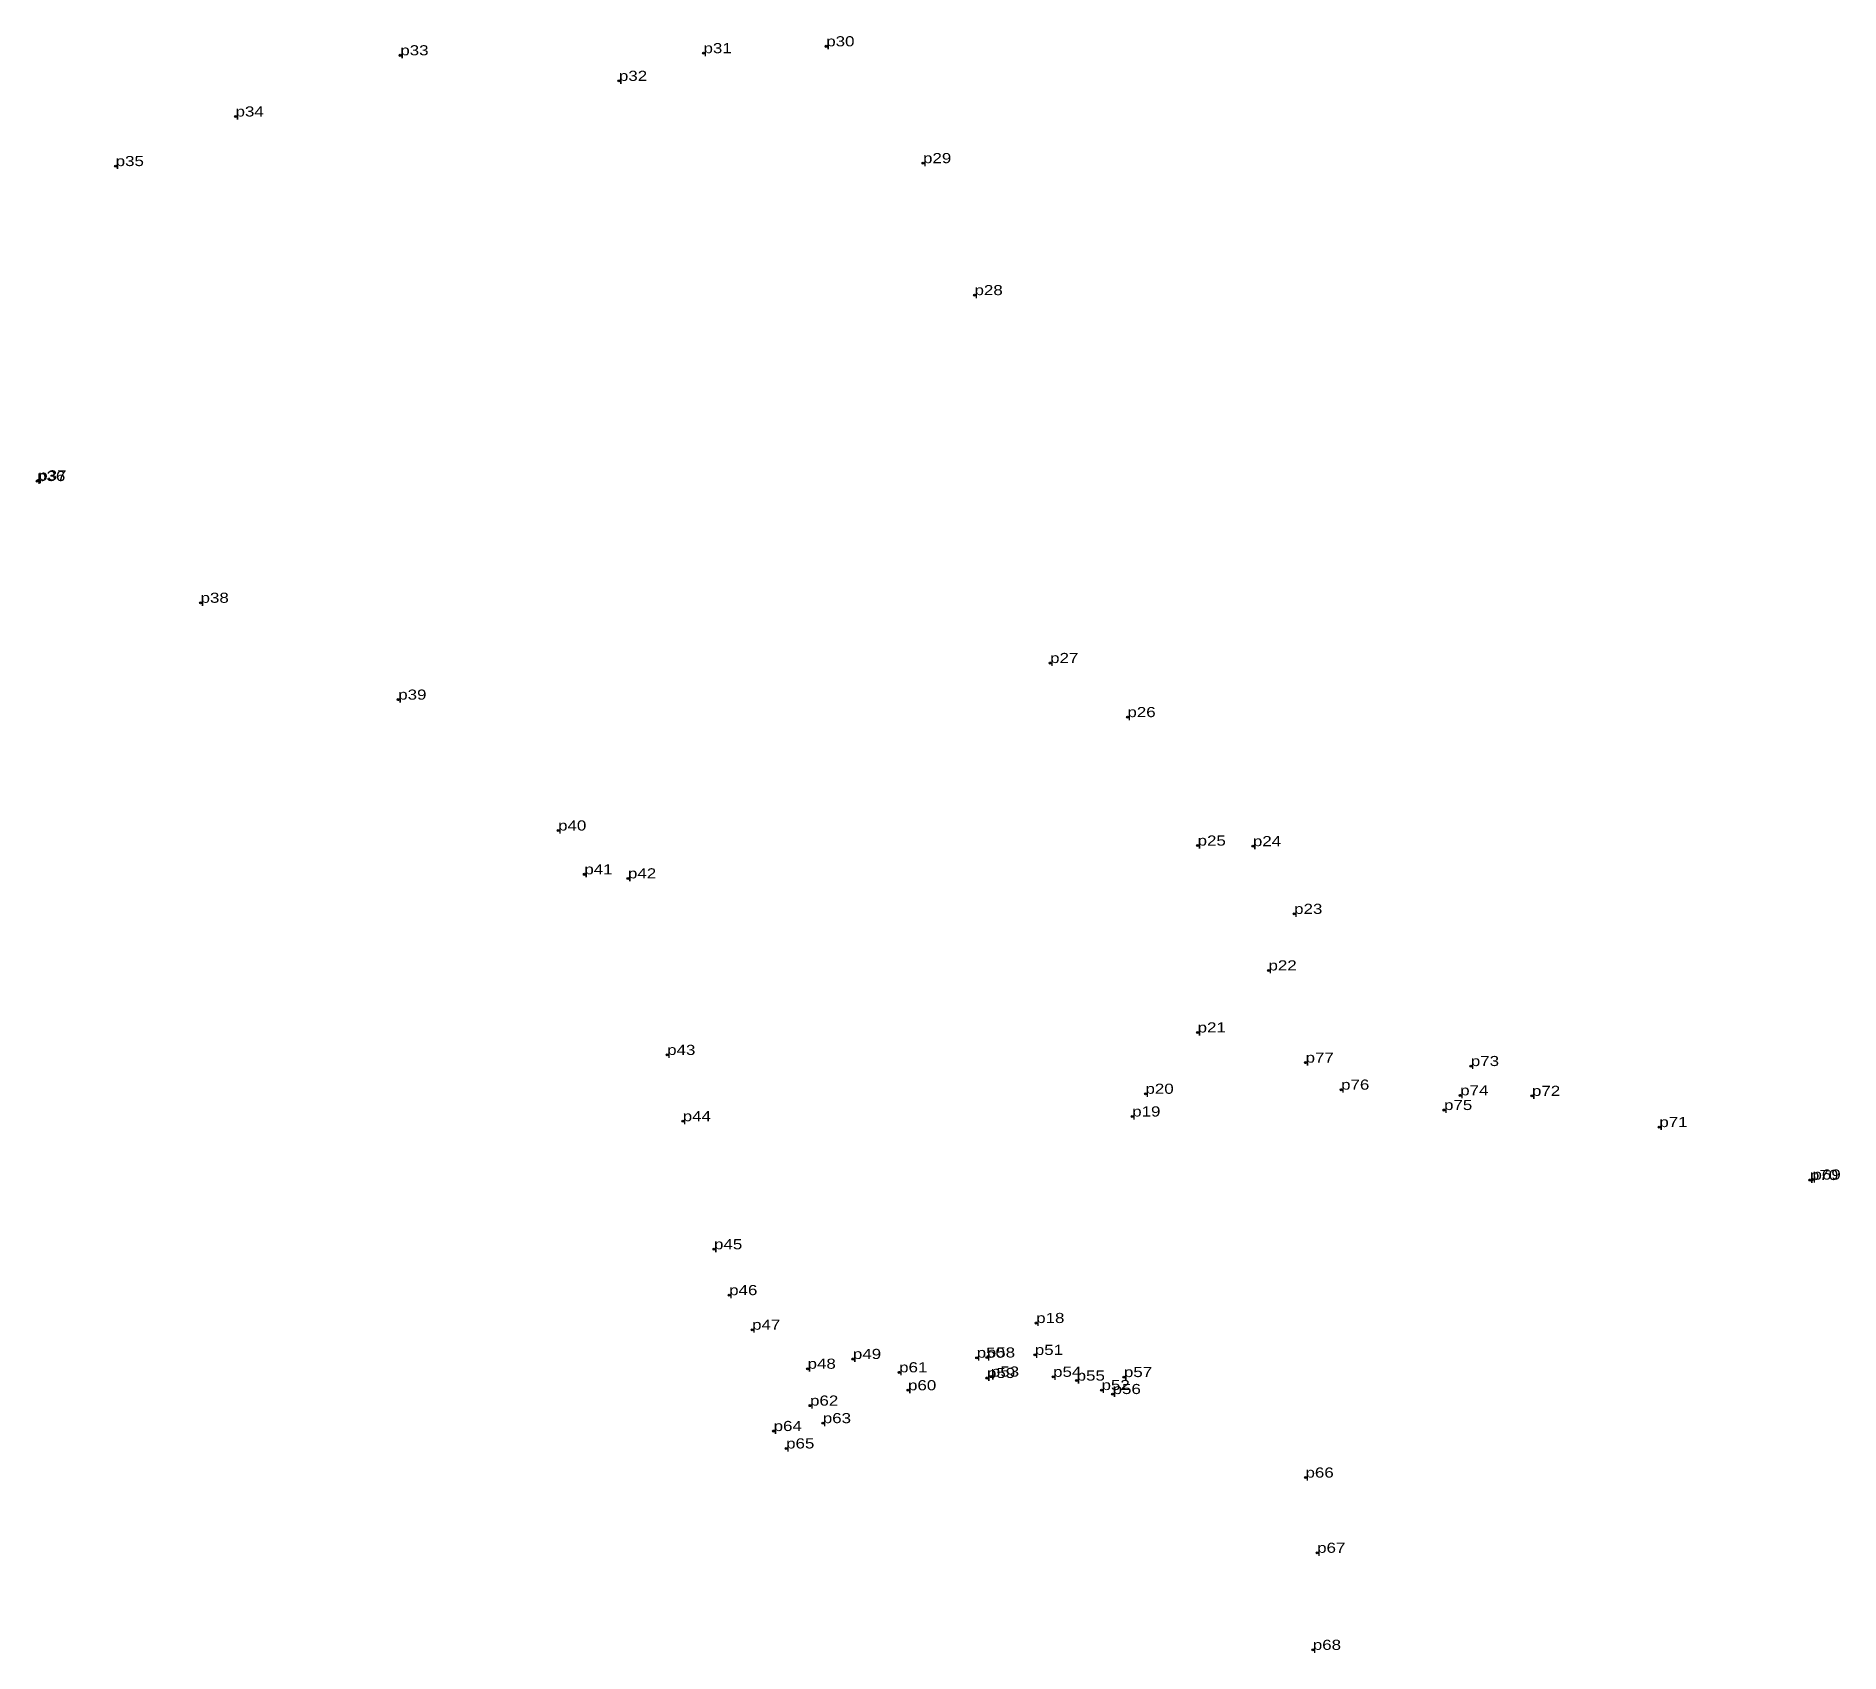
# Model space of a CAD drawing. Header units: metres. Extents: x 538609 to 538930, y 1853183 to 1853471.
import ezdxf

# ---------------------------------------------------------------- set-up
doc = ezdxf.new("R2010")
doc.units = ezdxf.units.M
doc.header["$LTSCALE"] = 0.72
doc.header["$PDMODE"] = 32
doc.header["$PDSIZE"] = 0.36
doc.layers.add('12', color=7, linetype='Continuous')
doc.layers.add('7', color=7, linetype='Continuous')

msp = doc.modelspace()

# ---------------------------------------------------------------- linework, layer by layer
at = {"layer": '7'}
for p in [(538749.87, 1853468.73), (538674.15, 1853467.13), (538728.05, 1853467.51), (538713.01, 1853462.58), (538644.86, 1853456.25), (538623.55, 1853447.43), (538767.08, 1853447.95), (538776.23, 1853424.48), (538609.58, 1853391.41), (538609.78, 1853391.54), (538638.64, 1853369.76), (538789.67, 1853359.05), (538673.78, 1853352.54), (538803.41, 1853349.43), (538702.2, 1853329.26), (538815.89, 1853326.58), (538825.72, 1853326.48), (538706.87, 1853321.47), (538714.62, 1853320.75), (538833.05, 1853314.43), (538828.49, 1853304.38), (538815.89, 1853293.35), (538721.59, 1853289.35), (538835.09, 1853287.98), (538864.46, 1853287.37), (538806.62, 1853282.44), (538841.4, 1853283.17), (538862.57, 1853282.16), (538875.33, 1853282.06), (538859.7, 1853279.55), (538724.36, 1853277.56), (538804.26, 1853278.4), (538897.97, 1853276.52), (538924.74, 1853267.1), (538925.2, 1853267.18), (538729.92, 1853254.79), (538732.61, 1853246.63), (538736.69, 1853240.48), (538787.19, 1853241.67), (538754.61, 1853235.27), (538776.62, 1853235.5), (538778.42, 1853235.54), (538786.95, 1853236), (538746.55, 1853233.54), (538762.83, 1853232.9), (538778.44, 1853231.89), (538779.14, 1853232.14), (538790.2, 1853232.1), (538794.39, 1853231.43), (538802.79, 1853232.06), (538764.41, 1853229.71), (538798.81, 1853229.75), (538800.78, 1853229.04), (538746.99, 1853226.98), (538740.52, 1853222.46), (538749.26, 1853223.86), (538742.74, 1853219.36), (538835.07, 1853214.18), (538837.14, 1853200.8), (538836.37, 1853183.54)]:
    msp.add_point(p, dxfattribs=at)

# ---------------------------------------------------------------- texts
at = {"layer": '12', "width": 1.25}
for s, p in [('p33', (538674.15, 1853467.13)), ('p31', (538728.05, 1853467.51)), ('p30', (538749.87, 1853468.73)), ('p32', (538713.01, 1853462.58)), ('p34', (538644.86, 1853456.25)), ('p35', (538623.55, 1853447.43)), ('p29', (538767.08, 1853447.95)), ('p28', (538776.23, 1853424.48)), ('p36', (538609.58, 1853391.41)), ('p37', (538609.78, 1853391.54)), ('p38', (538638.64, 1853369.76)), ('p27', (538789.67, 1853359.05)), ('p39', (538673.78, 1853352.54)), ('p26', (538803.41, 1853349.43)), ('p40', (538702.2, 1853329.26)), ('p25', (538815.89, 1853326.58)), ('p24', (538825.72, 1853326.48)), ('p41', (538706.87, 1853321.47)), ('p42', (538714.62, 1853320.75)), ('p23', (538833.05, 1853314.43)), ('p22', (538828.49, 1853304.38)), ('p21', (538815.89, 1853293.35)), ('p43', (538721.59, 1853289.35)), ('p77', (538835.09, 1853287.98)), ('p73', (538864.46, 1853287.37)), ('p20', (538806.62, 1853282.44)), ('p76', (538841.4, 1853283.17)), ('p74', (538862.57, 1853282.16)), ('p72', (538875.33, 1853282.06)), ('p44', (538724.36, 1853277.56)), ('p19', (538804.26, 1853278.4)), ('p75', (538859.7, 1853279.55)), ('p71', (538897.97, 1853276.52)), ('p70', (538924.74, 1853267.1)), ('p69', (538925.2, 1853267.18)), ('p45', (538729.92, 1853254.79)), ('p46', (538732.61, 1853246.63)), ('p18', (538787.19, 1853241.67)), ('p47', (538736.69, 1853240.48)), ('p49', (538754.61, 1853235.27)), ('p50', (538776.62, 1853235.5)), ('p58', (538778.42, 1853235.54)), ('p51', (538786.95, 1853236)), ('p48', (538746.55, 1853233.54)), ('p61', (538762.83, 1853232.9)), ('p53', (538779.14, 1853232.14)), ('p54', (538790.2, 1853232.1)), ('p57', (538802.79, 1853232.06)), ('p60', (538764.41, 1853229.71)), ('p59', (538778.44, 1853231.89)), ('p55', (538794.39, 1853231.43)), ('p52', (538798.81, 1853229.75)), ('p56', (538800.78, 1853229.04)), ('p62', (538746.99, 1853226.98)), ('p64', (538740.52, 1853222.46)), ('p63', (538749.26, 1853223.86)), ('p65', (538742.74, 1853219.36)), ('p66', (538835.07, 1853214.18)), ('p67', (538837.14, 1853200.8)), ('p68', (538836.37, 1853183.54))]:
    msp.add_text(s, height=1.8, dxfattribs=at).set_placement(p)

doc.saveas('drawing.dxf')
